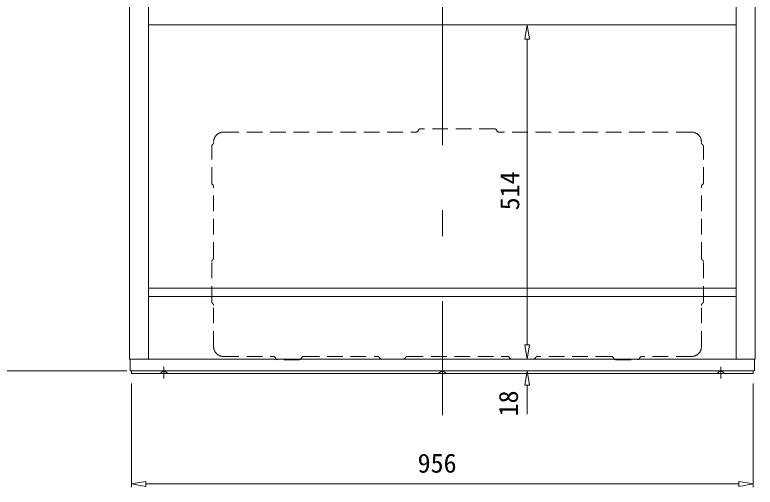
# Model space of a CAD drawing. Units: millimetres on the paper, with parts at other scales. Extents: x -192 to 192, y -136 to 136.
# Drawn here: x -54.9 to 2.1, y -91.7 to -55.4 of the extents above; entities that cross this region are included whole.
import ezdxf
from ezdxf.enums import TextEntityAlignment as Align

# ---------------------------------------------------------------- set-up
doc = ezdxf.new("R2010")
doc.units = ezdxf.units.MM
doc.linetypes.add('DASHED1', pattern=[1.8, 1.2, -0.6])
doc.linetypes.add('USER5', pattern=[24, 12, -5, 2, -5])
for name, color, linetype, lineweight in [('0-1_1-0', 7, 'Continuous', 18), ('0-2_1-1', 7, 'Continuous', 18), ('0-3_1-2', 7, 'USER5', 9), ('0-C_2-4', 7, 'Continuous', 18), ('0-D_2-5', 7, 'USER5', 9), ('0-F_2-8', 6, 'Continuous', 18), ('1-0_2-9', 4, 'DASHED1', 5)]:
    doc.layers.add(name, color=color, linetype=linetype, lineweight=lineweight)
doc.styles.add('ＭＳ ゴシック', font='')
doc.styles.get('ＭＳ ゴシック').set_extended_font_data('MS Gothic')

msp = doc.modelspace()

# ---------------------------------------------------------------- linework, layer by layer
at = {"layer": '0-1_1-0'}
for p, q in [((-45.884, -82.958), (-45.884, -82.833)), ((-45.834, -82.783), (1.866, -82.783)), ((-45.834, -83.008), (1.866, -83.008)), ((1.916, -82.958), (1.916, -82.833))]:
    msp.add_line(p, q, dxfattribs=at)
for centre, start, end in [((-45.834, -82.833), 90, 180), ((-45.834, -82.958), 180, 270), ((1.866, -82.833), 0, 90), ((1.866, -82.958), 270, 0)]:
    msp.add_arc(centre, 0.05, start, end, dxfattribs=at)
at = {"layer": '0-2_1-1'}
for p, q in [((-43.509, -82.848), (-43.669, -83.008)), ((-43.509, -82.783), (-43.509, -82.848)), ((-43.259, -82.848), (-43.509, -82.848)), ((-43.259, -82.783), (-43.259, -82.848)), ((-43.259, -82.848), (-43.099, -83.008)), ((-22.109, -82.848), (-22.269, -83.008)), ((-22.109, -82.783), (-22.109, -82.848)), ((-22.109, -82.848), (-21.859, -82.848)), ((-21.859, -82.783), (-21.859, -82.848)), ((-21.859, -82.848), (-21.699, -83.008)), ((-0.709, -82.848), (-0.869, -83.008)), ((-0.709, -82.783), (-0.709, -82.848)), ((-0.709, -82.848), (-0.459, -82.848)), ((-0.459, -82.783), (-0.459, -82.848)), ((-0.459, -82.848), (-0.299, -83.008))]:
    msp.add_line(p, q, dxfattribs=at)
at = {"layer": '0-3_1-2'}
for p, q in [((-43.384, -82.479), (-43.384, -83.37)), ((-21.984, -82.479), (-21.984, -83.37)), ((-0.584, -82.479), (-0.584, -83.37))]:
    msp.add_line(p, q, dxfattribs=at)
at = {"layer": '0-C_2-4'}
for p, q in [((-46.034, -81.883), (-46.034, 13.942)), ((-44.584, -56.183), (-44.584, 13.942)), ((0.616, -56.183), (0.616, 13.942)), ((2.066, -81.883), (2.066, 13.942)), ((-21.984, -56.183), (-44.584, -56.183)), ((-44.584, -81.883), (-44.584, -56.183)), ((-21.984, -56.183), (0.616, -56.183)), ((0.616, -81.883), (0.616, -56.183)), ((-44.584, -76.433), (0.616, -76.433)), ((-44.584, -77.083), (0.616, -77.083)), ((-46.034, -81.883), (-21.984, -81.883)), ((-45.984, -81.883), (-45.984, -82.783)), ((2.066, -81.883), (-21.984, -81.883)), ((2.016, -81.883), (2.016, -82.783)), ((-21.984, -82.783), (-45.984, -82.783)), ((-21.984, -82.783), (2.016, -82.783))]:
    msp.add_line(p, q, dxfattribs=at)
at = {"layer": '0-D_2-5'}
msp.add_line((-21.984, 18.571), (-21.984, -86.21), dxfattribs=at)
at = {"layer": '0-F_2-8', "color": 5}
for p, q in [((-21.784, -56.183), (-15.222, -56.183)), ((-15.472, -80.783), (-15.472, -57.283)), ((-21.784, -81.883), (-15.222, -81.883)), ((-46.234, -82.783), (-59.172, -82.783)), ((-21.784, -82.783), (-15.222, -82.783)), ((-45.884, -83.763), (-45.884, -91.741)), ((-15.472, -83.883), (-15.472, -86.124)), ((1.916, -83.763), (1.916, -91.741)), ((-44.784, -91.491), (0.816, -91.491))]:
    msp.add_line(p, q, dxfattribs=at)
at = {"layer": '0-F_2-8'}
for p, q in [((-15.655, -57.283), (-15.472, -56.183)), ((-15.472, -56.183), (-15.288, -57.283)), ((-15.655, -57.283), (-15.288, -57.283)), ((-15.655, -80.783), (-15.472, -81.883)), ((-15.655, -80.783), (-15.288, -80.783)), ((-15.472, -81.883), (-15.288, -80.783)), ((-15.655, -83.883), (-15.472, -82.783)), ((-15.472, -82.783), (-15.288, -83.883)), ((-15.655, -83.883), (-15.288, -83.883)), ((-45.884, -91.491), (-44.784, -91.308)), ((-44.784, -91.675), (-45.884, -91.491)), ((-44.784, -91.675), (-44.784, -91.308)), ((0.816, -91.675), (0.816, -91.308)), ((1.916, -91.491), (0.816, -91.308)), ((0.816, -91.675), (1.916, -91.491))]:
    msp.add_line(p, q, dxfattribs=at)
at = {"layer": '1-0_2-9'}
for p, q in [((-17.953, -64.183), (-23.682, -64.183)), ((-38.819, -64.433), (-24.018, -64.433)), ((-2.817, -64.433), (-17.618, -64.433)), ((-39.718, -68.339), (-39.718, -65.527)), ((-1.918, -68.339), (-1.918, -65.527)), ((-39.568, -74.108), (-39.568, -68.627)), ((-2.068, -74.108), (-2.068, -68.627)), ((-39.718, -77.471), (-39.718, -74.395)), ((-1.918, -77.471), (-1.918, -74.395)), ((-39.568, -80.934), (-39.568, -77.758)), ((-2.068, -80.934), (-2.068, -77.758)), ((-38.819, -81.683), (-35.003, -81.683)), ((-32.968, -81.933), (-34.668, -81.933)), ((-32.633, -81.683), (-26.984, -81.683)), ((-26.668, -81.883), (-24.968, -81.883)), ((-24.652, -81.683), (-16.984, -81.683)), ((-14.968, -81.883), (-16.668, -81.883)), ((-9.003, -81.683), (-14.652, -81.683)), ((-8.668, -81.933), (-6.968, -81.933)), ((-2.817, -81.683), (-6.633, -81.683))]:
    msp.add_line(p, q, dxfattribs=at)
for centre, radius, start, end in [((-24.018, -64.233), 0.2, 269.948, 343.411), ((-23.682, -64.333), 0.15, 89.907, 163.386), ((-17.953, -64.333), 0.15, 16.614, 90.093), ((-17.618, -64.233), 0.2, 196.589, 270.052), ((-38.819, -65.182), 0.749, 89.968, 180.032), ((-2.816, -65.182), 0.749, 359.968, 90.032), ((-39.568, -65.527), 0.15, 124.853, 180.008), ((-39.768, -65.239), 0.2, 304.837, 359.985), ((-1.868, -65.239), 0.2, 180.015, 235.163), ((-2.068, -65.527), 0.15, 359.992, 55.147), ((-39.568, -68.34), 0.15, 179.991, 235.147), ((-39.768, -68.627), 0.2, 0.015, 55.163), ((-1.868, -68.627), 0.2, 124.837, 179.985), ((-2.068, -68.34), 0.15, 304.853, 0.009), ((-39.568, -74.395), 0.15, 124.844, 180.016), ((-39.768, -74.108), 0.2, 304.829, 0.013), ((-1.868, -74.108), 0.2, 179.987, 235.171), ((-2.068, -74.395), 0.15, 359.984, 55.156), ((-39.568, -77.471), 0.15, 179.983, 235.156), ((-39.768, -77.758), 0.2, 359.978, 55.17), ((-1.868, -77.758), 0.2, 124.83, 180.022), ((-2.068, -77.471), 0.15, 304.844, 0.017), ((-38.819, -80.934), 0.749, 179.968, 270.032), ((-2.816, -80.934), 0.749, 269.968, 0.032), ((-35.003, -81.883), 0.2, 16.548, 90), ((-34.668, -81.783), 0.15, 196.576, 270.016), ((-32.968, -81.783), 0.15, 269.984, 343.424), ((-32.633, -81.883), 0.2, 90.001, 163.452), ((-26.984, -81.883), 0.2, 25.334, 89.997), ((-26.668, -81.733), 0.15, 205.357, 270.014), ((-24.968, -81.733), 0.15, 269.986, 334.644), ((-24.652, -81.883), 0.2, 90.002, 154.665), ((-16.984, -81.883), 0.2, 25.335, 89.998), ((-16.668, -81.733), 0.15, 205.356, 270.014), ((-14.968, -81.733), 0.15, 269.986, 334.643), ((-14.652, -81.883), 0.2, 90.003, 154.666), ((-9.003, -81.883), 0.2, 16.548, 89.999), ((-8.668, -81.783), 0.15, 196.576, 270.016), ((-6.968, -81.783), 0.15, 269.984, 343.424), ((-6.633, -81.883), 0.2, 90, 163.452)]:
    msp.add_arc(centre, radius, start, end, dxfattribs=at)

# ---------------------------------------------------------------- texts
at = {"layer": '0-F_2-8', "color": 7, "style": 'ＭＳ ゴシック'}
for s, p in [('514', (-15.631, -70.447)), ('18', (-15.734, -86.297))]:
    msp.add_text(s, height=1.466, rotation=90, dxfattribs=at).set_placement(p, align=Align.BOTTOM_LEFT)
msp.add_text('956', height=1.466, dxfattribs=at).set_placement((-23.884, -91.064), align=Align.BOTTOM_LEFT)

doc.saveas('drawing.dxf')
